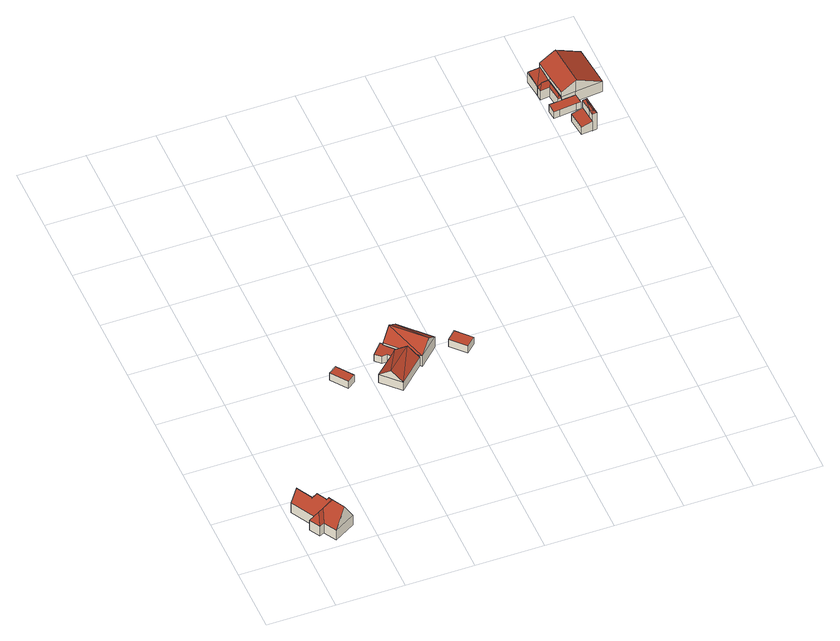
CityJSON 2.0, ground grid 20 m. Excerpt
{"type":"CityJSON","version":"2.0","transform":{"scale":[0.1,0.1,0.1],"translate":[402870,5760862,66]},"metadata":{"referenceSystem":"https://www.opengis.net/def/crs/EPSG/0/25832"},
"CityObjects":{
"building1":{"type":"Building","attributes":{"Gemeindeschluessel":"05515000","Geometrietyp2DReferenz":"3000","function":"31001_1000","roofType":"5000","measuredHeight":9.74},"address":[{"country":"Germany","locality":"Münster","thoroughfareNumber":"25","thoroughfareName":"Papenbusch"}],"geometry":[{"type":"Solid","lod":"2","boundaries":[[[[0,1,2,3]],[[4,5,1,0]],[[6,7,5,4]],[[8,9,7,6]],[[10,11,9,8]],[[12,13,11,10]],[[14,15,13,12]],[[16,17,15,14]],[[18,19,17,16]],[[20,21,19,18]],[[22,23,21,20]],[[3,2,23,22]],[[24,22,20,25]],[[25,20,18,26]],[[26,18,16,27]],[[27,16,14,28]],[[14,12,28]],[[24,25,26,27,28,12,10,29]],[[30,31,29,10,8,32]],[[8,6,32]],[[32,6,4,30]],[[31,30,4,0,33]],[[0,3,33]],[[29,31,33,3,22,24]],[[1,5,7,9,11,13,15,17,19,21,23,2]]]],"semantics":{"surfaces":[{"type":"WallSurface"},{"type":"RoofSurface"},{"type":"GroundSurface"}],"values":[[0,0,0,0,0,0,0,0,0,0,0,0,1,1,1,1,0,1,1,1,1,1,0,1,2]]}}]},
"building2":{"type":"Building","attributes":{"Gemeindeschluessel":"05515000","Geometrietyp2DReferenz":"3000","function":"31001_2460","roofType":"1000","measuredHeight":2.69},"geometry":[{"type":"Solid","lod":"2","boundaries":[[[[34,35,36,37]],[[38,39,35,34]],[[40,41,39,38]],[[37,36,41,40]],[[38,34,37,40]],[[35,39,41,36]]]],"semantics":{"surfaces":[{"type":"WallSurface"},{"type":"RoofSurface"},{"type":"GroundSurface"}],"values":[[0,0,0,0,1,2]]}}]},
"building3":{"type":"Building","attributes":{"Gemeindeschluessel":"05515000","Geometrietyp2DReferenz":"3000","function":"31001_1000"},"address":[{"country":"Germany","locality":"Münster","thoroughfareNumber":"27","thoroughfareName":"Papenbusch"}],"children":["building3-1","building3-2"]},
"building3-1":{"type":"BuildingPart","attributes":{"roofType":"3100","measuredHeight":5.98},"parents":["building3"],"geometry":[{"type":"Solid","lod":"2","boundaries":[[[[42,43,44,45]],[[46,47,43,42]],[[45,44,48,49]],[[42,50,46]],[[49,51,45]],[[42,45,51]],[[51,50,42]],[[50,51,49]],[[49,52,46,50]],[[43,47,53,48,44]],[[47,46,52,54,53]],[[53,54,52,49,48]]]],"semantics":{"surfaces":[{"type":"WallSurface"},{"type":"RoofSurface"},{"type":"GroundSurface"},{"type":"ClosureSurface"}],"values":[[0,0,0,0,0,1,1,1,1,2,0,3]]}}]},
"building3-2":{"type":"BuildingPart","attributes":{"roofType":"2100","measuredHeight":3.35},"parents":["building3"],"geometry":[{"type":"Solid","lod":"2","boundaries":[[[[55,56,53,54]],[[57,58,56,55]],[[59,60,58,57]],[[61,62,60,59]],[[63,64,62,61]],[[65,66,64,63]],[[67,49,48,66,65]],[[65,63,61,59,57,55,54,52,67]],[[56,58,60,62,64,66,48,53]],[[49,67,52]],[[53,48,49,52,54]]]],"semantics":{"surfaces":[{"type":"WallSurface"},{"type":"RoofSurface"},{"type":"GroundSurface"},{"type":"ClosureSurface"}],"values":[[0,0,0,0,0,0,0,1,2,0,3]]}}]},
"building4":{"type":"Building","attributes":{"Gemeindeschluessel":"05515000","Geometrietyp2DReferenz":"3000","function":"31001_1000","roofType":"3100","measuredHeight":7.12},"address":[{"country":"Germany","locality":"Münster","thoroughfareNumber":"27a","thoroughfareName":"Papenbusch"}],"geometry":[{"type":"Solid","lod":"2","boundaries":[[[[68,69,70,71]],[[72,44,69,68]],[[73,66,44,72]],[[74,64,66,73]],[[75,76,64,74]],[[71,70,76,75]],[[77,71,75]],[[75,78,77]],[[68,77,78]],[[78,79,73,72,68]],[[79,74,73]],[[79,78,75,74]],[[77,68,71]],[[69,44,66,64,76,70]]]],"semantics":{"surfaces":[{"type":"WallSurface"},{"type":"RoofSurface"},{"type":"GroundSurface"}],"values":[[0,0,0,0,0,0,1,1,1,1,0,0,0,2]]}}]},
"building5":{"type":"Building","attributes":{"Gemeindeschluessel":"05515000","Geometrietyp2DReferenz":"3000","function":"51009_1611","roofType":"1000","measuredHeight":2.65},"geometry":[{"type":"Solid","lod":"2","boundaries":[[[[80,81,82,83]],[[84,85,81,80]],[[86,87,85,84]],[[83,82,87,86]],[[84,80,83,86]],[[81,85,87,82]]]],"semantics":{"surfaces":[{"type":"WallSurface"},{"type":"RoofSurface"},{"type":"GroundSurface"}],"values":[[0,0,0,0,1,2]]}}]},
"building6":{"type":"Building","attributes":{"Gemeindeschluessel":"05515000","Geometrietyp2DReferenz":"3000","function":"51009_1610","roofType":"5000","measuredHeight":5.34},"geometry":[{"type":"Solid","lod":"2","boundaries":[[[[88,89,90,91]],[[92,93,89,88]],[[94,95,93,92]],[[96,97,95,94]],[[98,99,97,96]],[[91,90,99,98]],[[100,101,98,96,102]],[[102,96,94,103]],[[94,92,103]],[[102,103,92,88,100]],[[100,88,91,101]],[[91,98,101]],[[89,93,95,97,99,90]]]],"semantics":{"surfaces":[{"type":"WallSurface"},{"type":"RoofSurface"},{"type":"GroundSurface"}],"values":[[0,0,0,0,0,0,1,1,1,1,1,1,2]]}}]},
"building7":{"type":"Building","attributes":{"Gemeindeschluessel":"05515000","Geometrietyp2DReferenz":"3000","function":"51009_1610","roofType":"2100","measuredHeight":3.65},"geometry":[{"type":"Solid","lod":"2","boundaries":[[[[104,105,106,107]],[[108,109,105,104]],[[110,111,109,108]],[[112,113,111,110]],[[107,106,113,112]],[[110,108,104,107,112]],[[105,109,111,113,106]]]],"semantics":{"surfaces":[{"type":"WallSurface"},{"type":"RoofSurface"},{"type":"GroundSurface"}],"values":[[0,0,0,0,0,1,2]]}}]},
"building8":{"type":"Building","attributes":{"Gemeindeschluessel":"05515000","Geometrietyp2DReferenz":"3000","function":"31001_2460","roofType":"1000","measuredHeight":2.46},"geometry":[{"type":"Solid","lod":"2","boundaries":[[[[114,115,116,117]],[[118,119,115,114]],[[120,121,119,118]],[[122,123,121,120]],[[124,125,123,122]],[[126,127,125,124]],[[128,129,127,126]],[[117,116,129,128]],[[126,124,122,120,118,114,117,128]],[[115,119,121,123,125,127,129,116]]]],"semantics":{"surfaces":[{"type":"WallSurface"},{"type":"RoofSurface"},{"type":"GroundSurface"}],"values":[[0,0,0,0,0,0,0,0,1,2]]}}]},
"building9":{"type":"Building","attributes":{"Gemeindeschluessel":"05515000","Geometrietyp2DReferenz":"3000","function":"51009_1610","roofType":"5000","measuredHeight":7.25},"geometry":[{"type":"Solid","lod":"2","boundaries":[[[[130,131,132,133]],[[134,135,131,130]],[[136,137,135,134]],[[138,139,137,136]],[[140,141,139,138]],[[133,132,141,140]],[[142,140,138]],[[143,142,138]],[[138,136,143]],[[136,134,143]],[[130,133,142]],[[130,142,143]],[[143,134,130]],[[133,140,142]],[[131,135,137,139,141,132]]]],"semantics":{"surfaces":[{"type":"WallSurface"},{"type":"RoofSurface"},{"type":"GroundSurface"}],"values":[[0,0,0,0,0,0,1,1,1,1,1,1,1,1,2]]}}]},
"building10":{"type":"Building","attributes":{"Gemeindeschluessel":"05515000","Geometrietyp2DReferenz":"3000","function":"31001_1000"},"address":[{"country":"Germany","locality":"Münster","thoroughfareNumber":"33","thoroughfareName":"Papenbusch"}],"children":["building10-1","building10-2"]},
"building10-1":{"type":"BuildingPart","attributes":{"roofType":"3100","measuredHeight":4.12},"parents":["building10"],"geometry":[{"type":"Solid","lod":"2","boundaries":[[[[144,90,89,145]],[[146,147,90,144]],[[148,149,147,146]],[[144,150,146]],[[144,145,151,152]],[[152,150,144]],[[150,152,153,148]],[[148,146,150]],[[90,147,149,89]],[[149,148,145,89]],[[152,151,153]],[[153,151,145,148]]]],"semantics":{"surfaces":[{"type":"WallSurface"},{"type":"RoofSurface"},{"type":"GroundSurface"},{"type":"ClosureSurface"}],"values":[[0,0,0,0,1,1,1,1,2,3,0,3]]}}]},
"building10-2":{"type":"BuildingPart","attributes":{"roofType":"3100","measuredHeight":8.12},"parents":["building10"],"geometry":[{"type":"Solid","lod":"2","boundaries":[[[[154,155,156,157]],[[158,93,155,154]],[[159,145,89,93,158]],[[160,161,149,148,162]],[[163,164,161,160]],[[157,156,164,163]],[[165,166,157,163]],[[167,168,166,165,169,170,171]],[[171,170,162,153,151,159]],[[170,169,160,162]],[[169,165,163,160]],[[168,167,158,154]],[[166,168,154,157]],[[167,171,159,158]],[[155,93,89,149,161,164,156]],[[153,162,148]],[[145,159,151]],[[149,89,145,148]],[[145,151,153,148]]]],"semantics":{"surfaces":[{"type":"WallSurface"},{"type":"RoofSurface"},{"type":"GroundSurface"},{"type":"ClosureSurface"}],"values":[[0,0,0,0,0,0,1,1,0,0,0,0,0,0,2,0,0,3,3]]}}]}
},
"vertices":[
[83,6,59],[83,6,23],[145,41,23],[145,41,59],[62,42,59],[62,42,23],[48,35,59],[48,35,23],[30,66,59],[30,66,23],[47,76,59],[47,76,23],[8,145,59],[8,145,23],[48,167,59],[48,167,23],[64,138,59],[64,138,23],[78,146,59],[78,146,23],[95,116,59],[95,116,23],[101,119,59],[101,119,23],[88,73,118],[83,74,112],[67,104,112],[55,107,98],[28,156,98],[94,62,118],[69,67,90],[93,61,120],[55,59,90],[114,24,120],
[288,569,45],[288,569,18],[323,521,18],[323,521,45],[312,586,45],[312,586,18],[347,538,45],[347,538,18],
[455,458,51],[455,458,21],[531,528,21],[531,528,51],[405,511,51],[405,511,21],[480,581,21],[480,581,51],[430,484,80],[506,555,80],[472,573,51],[462,564,21],[462,564,49],
[454,573,49],[454,573,21],[439,573,47],[439,573,21],[423,589,47],[423,589,21],[451,616,54],[451,616,21],[458,609,54],[458,609,21],[456,607,53],[456,607,21],[480,581,53],
[536,523,60],[536,523,21],[593,577,21],[593,577,60],[531,528,60],[456,607,60],[458,609,60],[513,661,60],[513,661,21],[565,550,92],[484,634,92],[458,609,63],
[628,567,46],[628,567,20],[668,525,20],[668,525,46],[655,593,46],[655,593,20],[695,550,46],[695,550,20],
[1237,1367,36],[1237,1367,2],[1200,1363,2],[1200,1363,36],[1244,1301,36],[1244,1301,2],[1234,1300,36],[1234,1300,2],[1229,1348,36],[1229,1348,2],[1202,1345,36],[1202,1345,2],[1229,1357,56],[1210,1355,56],[1233,1354,47],[1239,1305,47],
[1281,1240,43],[1281,1240,7],[1248,1237,7],[1248,1237,34],[1285,1200,43],[1285,1200,7],[1287,1183,43],[1287,1183,7],[1254,1180,34],[1254,1180,7],
[1210,1267,28],[1210,1267,3],[1226,1269,3],[1226,1269,28],[1207,1297,28],[1207,1297,3],[1234,1300,28],[1234,1300,3],[1244,1301,28],[1244,1301,3],[1287,1305,28],[1287,1305,3],[1290,1275,28],[1290,1275,3],[1277,1274,28],[1277,1274,3],
[1298,1210,70],[1298,1210,6],[1295,1242,6],[1295,1242,70],[1301,1185,70],[1301,1185,6],[1287,1183,70],[1287,1183,6],[1285,1200,70],[1285,1200,6],[1281,1240,70],[1281,1240,6],[1288,1234,78],[1293,1190,78],
[1200,1363,35],[1237,1367,35],[1194,1421,35],[1194,1421,2],[1231,1425,35],[1231,1425,2],[1194,1417,43],[1234,1396,40],[1231,1421,43],[1231,1423,40],
[1287,1305,40],[1287,1305,2],[1368,1314,2],[1368,1314,40],[1244,1301,40],[1237,1367,40],[1267,1429,40],[1267,1429,2],[1231,1425,40],[1355,1438,40],[1355,1438,2],[1278,1430,83],[1291,1306,83],[1244,1301,56],[1287,1305,81],[1267,1429,77],[1231,1425,56],[1237,1367,56]
]}
